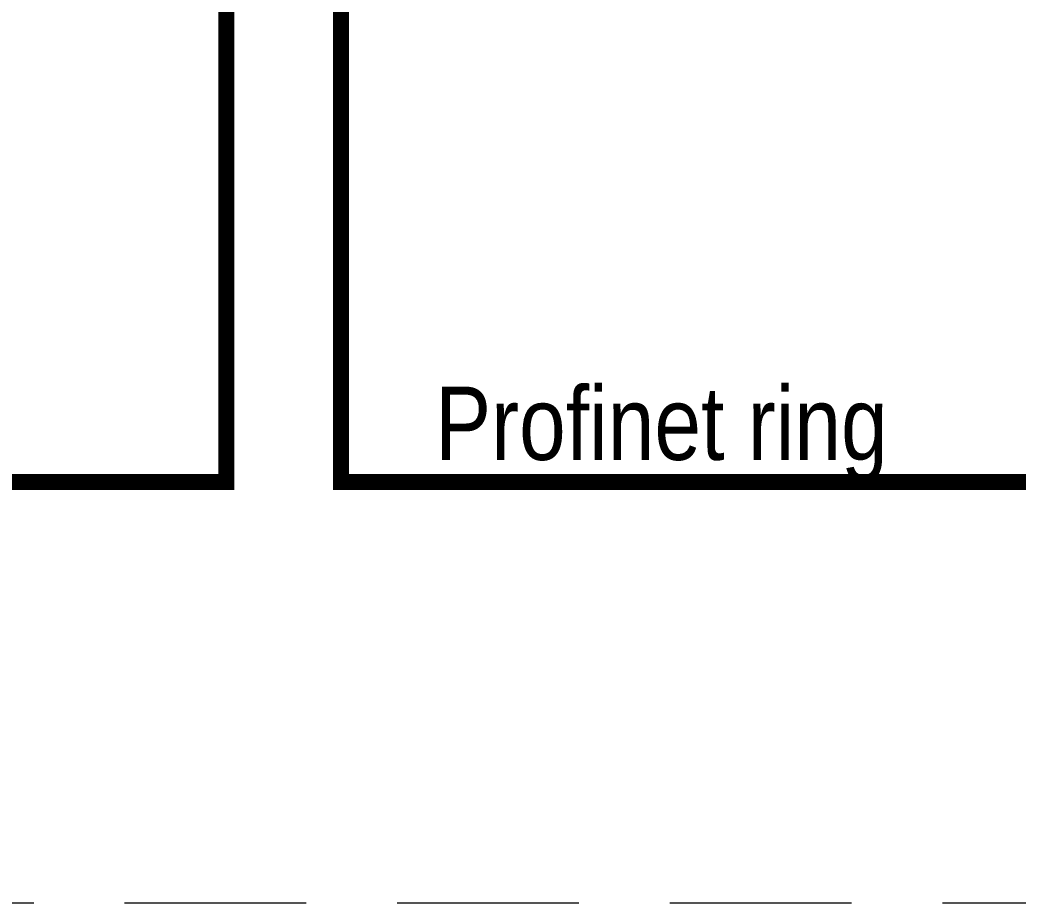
# Model space of a CAD drawing. Header units: inches. Extents: x 67578 to 72421, y -34894 to -31675.
# Drawn here: x 69535.8 to 69810.4, y -34196.4 to -33953.4 of the extents above; entities that cross this region are included whole.
import ezdxf

# ---------------------------------------------------------------- set-up
doc = ezdxf.new("R2010")
doc.units = ezdxf.units.IN
doc.header["$MEASUREMENT"] = 0
doc.linetypes.add('ACAD_ISO03W100', pattern=[30, 12, -18])
doc.linetypes.add('HIDDEN', pattern=[0.375, 0.25, -0.125])
doc.layers.add('SI-General', color=7, linetype='Continuous', lineweight=5)
doc.layers.add('SI-TOPOLOGY-Ethernet', color=7, linetype='Continuous', lineweight=13, true_color=0x3cf000)
doc.styles.add('OPIS', font='ARIALN.TTF')

msp = doc.modelspace()

# ---------------------------------------------------------------- linework, layer by layer
at = {"layer": 'SI-General', "linetype": 'HIDDEN', "ltscale": 200}
msp.add_lwpolyline([(68906.71, -33522.85), (68906.71, -33522.85), (68906.71, -32567.04), (70739.61, -32567.04), (70739.61, -34196.4), (69403.2, -34196.4), (69403.2, -33522.85), (68906.71, -33522.85)], dxfattribs=at)
at = {"layer": 'SI-TOPOLOGY-Ethernet', "linetype": 'ACAD_ISO03W100', "ltscale": 0.01, "const_width": 4.42, "flags": 128}
for points in [[(69633.79, -33371.48), (69633.79, -33466.49), (69490.39, -33466.49), (69490.39, -34080.53), (69592.63, -34080.53), (69592.63, -33904.48)], [(69624.19, -33923.79), (69624.19, -34080.53), (69945.76, -34080.53), (69945.76, -33947.56)]]:
    msp.add_lwpolyline(points, dxfattribs=at)

# ---------------------------------------------------------------- texts
at = {"layer": 'SI-General', "color": 0, "insert": (69712.31, -34080.53), "char_height": 20.16, "width": 230.4, "attachment_point": 8, "style": 'OPIS'}
msp.add_mtext('Profinet ring', dxfattribs=at)

doc.saveas('drawing.dxf')
